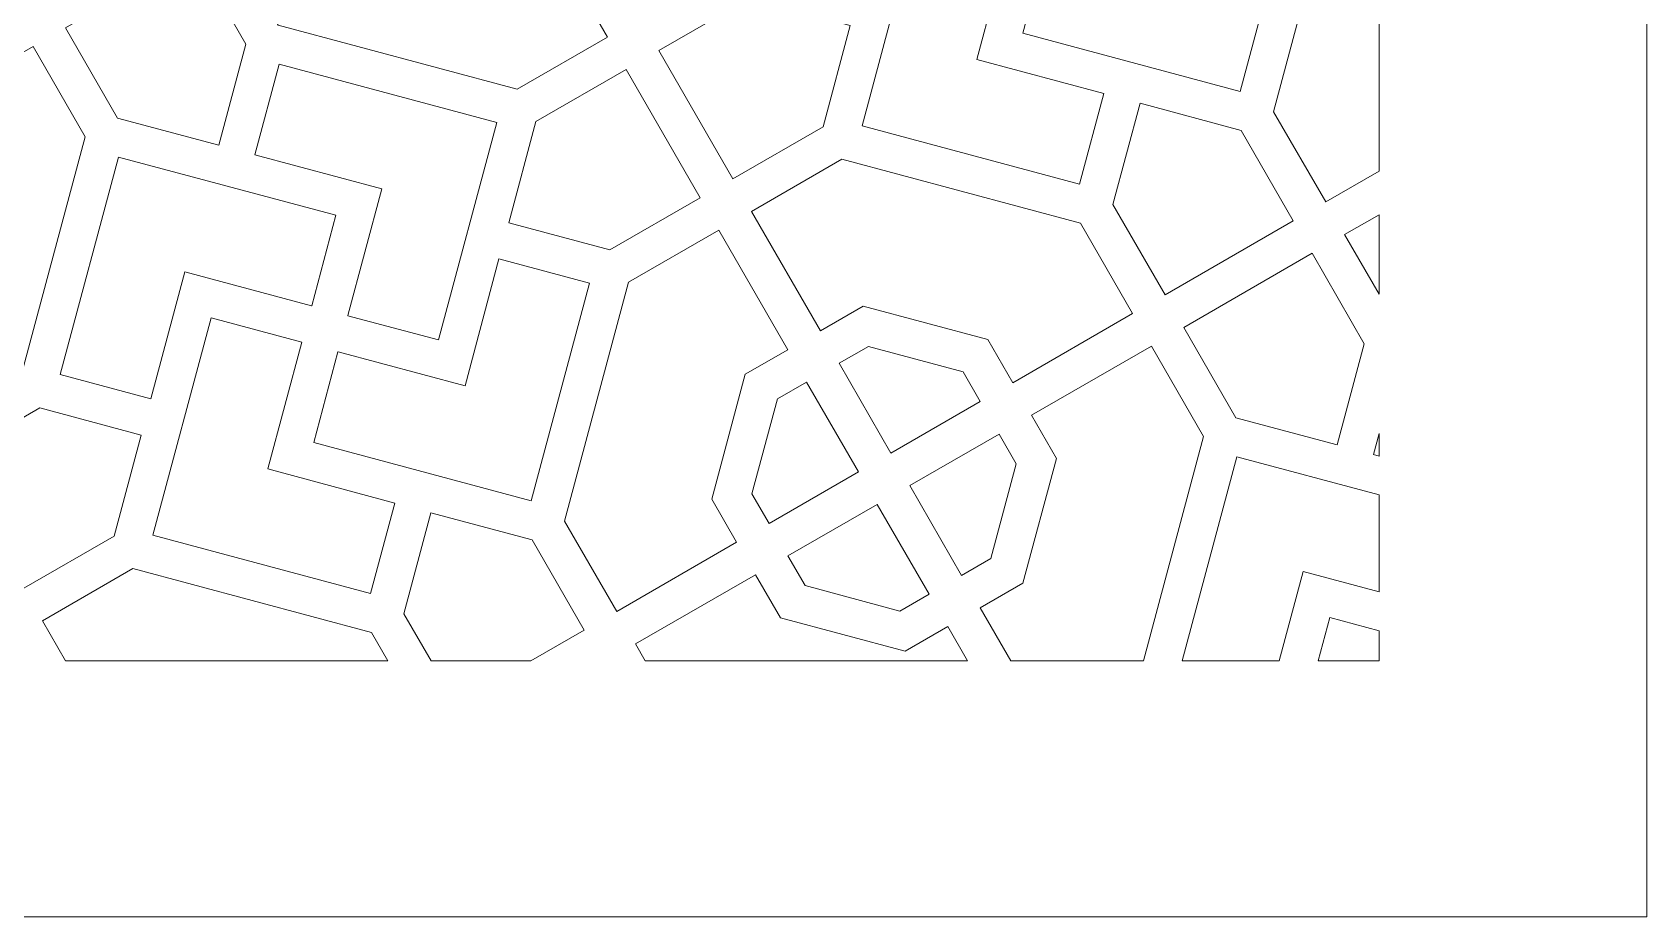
# Model space of a CAD drawing. Header units: centimetres. Extents: x 1.9 to 18.1, y -9.5 to 9.5.
# Drawn here: x 14.469 to 18.098, y -9.5 to -7.512 of the extents above; entities that cross this region are included whole.
import ezdxf

# ---------------------------------------------------------------- set-up
doc = ezdxf.new("R2010")
doc.units = ezdxf.units.CM
doc.header["$MEASUREMENT"] = 0
doc.layers.add('layer 1', color=7, linetype='Continuous')

msp = doc.modelspace()

# ---------------------------------------------------------------- linework, layer by layer
at = {"layer": 'layer 1', "color": 7, "lineweight": 9}
for points, knots in [([(1.85394, -0.05571), (1.85394, -0.05571), (18.09811, -0.05571), (18.09811, -0.05571), (18.09811, -0.05571), (18.09811, -0.05571), (18.09811, -9.49999), (18.09811, -9.49999), (18.09811, -9.49999), (18.09811, -9.49999), (1.85394, -9.49999), (1.85394, -9.49999), (1.85394, -9.49999), (1.85394, -9.49999), (1.85394, -0.05571), (1.85394, -0.05571)], [0, 0, 0, 0, 0.2, 0.2, 0.2, 0.2, 0.4, 0.4, 0.4, 0.4, 0.6, 0.6, 0.6, 0.6, 1, 1, 1, 1]), ([(16.75072, -7.31034), (16.75072, -7.31034), (16.7507, -7.31043), (16.7507, -7.31043), (16.7507, -7.31043), (16.7507, -7.31043), (16.75022, -7.31031), (16.75022, -7.31031), (16.75022, -7.31031), (16.75022, -7.31031), (16.69562, -7.51409), (16.69562, -7.51409), (16.69562, -7.51409), (16.69562, -7.51409), (17.18459, -7.64511), (17.18459, -7.64511), (17.18459, -7.64511), (17.18459, -7.64511), (17.31561, -7.15615), (17.31561, -7.15615), (17.31561, -7.15615), (17.31561, -7.15615), (17.11209, -7.10161), (17.11209, -7.10161), (17.11209, -7.10161), (17.11209, -7.10161), (17.0357, -7.3867), (17.0357, -7.3867), (17.0357, -7.3867), (17.0357, -7.3867), (16.75072, -7.31034), (16.75072, -7.31034)], [0, 0, 0, 0, 0.1111111, 0.1111111, 0.1111111, 0.1111111, 0.2222222, 0.2222222, 0.2222222, 0.2222222, 0.3333333, 0.3333333, 0.3333333, 0.3333333, 0.4444444, 0.4444444, 0.4444444, 0.4444444, 0.5555556, 0.5555556, 0.5555556, 0.5555556, 0.6666667, 0.6666667, 0.6666667, 0.6666667, 0.7777778, 0.7777778, 0.7777778, 0.7777778, 1, 1, 1, 1]), ([(17.49645, -7.10025), (17.49645, -7.10025), (17.40327, -7.15404), (17.40327, -7.15404), (17.40327, -7.15404), (17.40327, -7.15404), (17.25948, -7.69069), (17.25948, -7.69069), (17.25948, -7.69069), (17.25948, -7.69069), (17.37666, -7.89365), (17.37666, -7.89365), (17.37666, -7.89365), (17.37666, -7.89365), (17.49645, -7.82449), (17.49645, -7.82449), (17.49645, -7.82449), (17.49645, -7.82449), (17.49645, -7.10025), (17.49645, -7.10025)], [0, 0, 0, 0, 0.1666667, 0.1666667, 0.1666667, 0.1666667, 0.3333333, 0.3333333, 0.3333333, 0.3333333, 0.5, 0.5, 0.5, 0.5, 0.6666667, 0.6666667, 0.6666667, 0.6666667, 1, 1, 1, 1]), ([(15.23062, -7.23443), (15.23062, -7.23443), (15.17474, -7.13763), (15.17474, -7.13763), (15.17474, -7.13763), (15.17474, -7.13763), (14.90509, -7.29332), (14.90509, -7.29332), (14.90509, -7.29332), (14.90509, -7.29332), (15.02214, -7.49605), (15.02214, -7.49605), (15.02214, -7.49605), (15.02214, -7.49605), (15.55915, -7.63994), (15.55915, -7.63994), (15.55915, -7.63994), (15.55915, -7.63994), (15.76196, -7.52284), (15.76196, -7.52284), (15.76196, -7.52284), (15.76196, -7.52284), (15.60685, -7.25419), (15.60685, -7.25419), (15.60685, -7.25419), (15.60685, -7.25419), (15.51098, -7.30955), (15.51098, -7.30955), (15.51098, -7.30955), (15.51098, -7.30955), (15.23062, -7.23443), (15.23062, -7.23443)], [0, 0, 0, 0, 0.1111111, 0.1111111, 0.1111111, 0.1111111, 0.2222222, 0.2222222, 0.2222222, 0.2222222, 0.3333333, 0.3333333, 0.3333333, 0.3333333, 0.4444444, 0.4444444, 0.4444444, 0.4444444, 0.5555556, 0.5555556, 0.5555556, 0.5555556, 0.6666667, 0.6666667, 0.6666667, 0.6666667, 0.7777778, 0.7777778, 0.7777778, 0.7777778, 1, 1, 1, 1]), ([(16.66903, -7.28825), (16.66903, -7.28825), (16.46539, -7.23368), (16.46539, -7.23368), (16.46539, -7.23368), (16.46539, -7.23368), (16.33437, -7.72265), (16.33437, -7.72265), (16.33437, -7.72265), (16.33437, -7.72265), (16.82334, -7.85367), (16.82334, -7.85367), (16.82334, -7.85367), (16.82334, -7.85367), (16.87791, -7.65004), (16.87791, -7.65004), (16.87791, -7.65004), (16.87791, -7.65004), (16.59257, -7.57358), (16.59257, -7.57358), (16.59257, -7.57358), (16.59257, -7.57358), (16.66903, -7.28825), (16.66903, -7.28825)], [0, 0, 0, 0, 0.1428571, 0.1428571, 0.1428571, 0.1428571, 0.2857143, 0.2857143, 0.2857143, 0.2857143, 0.4285714, 0.4285714, 0.4285714, 0.4285714, 0.5714286, 0.5714286, 0.5714286, 0.5714286, 0.7142857, 0.7142857, 0.7142857, 0.7142857, 1, 1, 1, 1]), ([(14.88863, -7.76589), (14.88863, -7.76589), (14.94954, -7.53858), (14.94954, -7.53858), (14.94954, -7.53858), (14.94954, -7.53858), (14.83222, -7.33539), (14.83222, -7.33539), (14.83222, -7.33539), (14.83222, -7.33539), (14.54384, -7.50188), (14.54384, -7.50188), (14.54384, -7.50188), (14.54384, -7.50188), (14.66107, -7.70492), (14.66107, -7.70492), (14.66107, -7.70492), (14.66107, -7.70492), (14.88863, -7.76589), (14.88863, -7.76589)], [0, 0, 0, 0, 0.1666667, 0.1666667, 0.1666667, 0.1666667, 0.3333333, 0.3333333, 0.3333333, 0.3333333, 0.5, 0.5, 0.5, 0.5, 0.6666667, 0.6666667, 0.6666667, 0.6666667, 1, 1, 1, 1]), ([(16.04378, -7.8418), (16.04378, -7.8418), (16.24675, -7.72461), (16.24675, -7.72461), (16.24675, -7.72461), (16.24675, -7.72461), (16.30767, -7.49723), (16.30767, -7.49723), (16.30767, -7.49723), (16.30767, -7.49723), (16.08018, -7.43628), (16.08018, -7.43628), (16.08018, -7.43628), (16.08018, -7.43628), (15.87728, -7.55342), (15.87728, -7.55342), (15.87728, -7.55342), (15.87728, -7.55342), (16.04378, -7.8418), (16.04378, -7.8418)], [0, 0, 0, 0, 0.1666667, 0.1666667, 0.1666667, 0.1666667, 0.3333333, 0.3333333, 0.3333333, 0.3333333, 0.5, 0.5, 0.5, 0.5, 0.6666667, 0.6666667, 0.6666667, 0.6666667, 1, 1, 1, 1]), ([(14.25738, -7.79633), (14.25738, -7.79633), (14.18225, -8.07668), (14.18225, -8.07668), (14.18225, -8.07668), (14.18225, -8.07668), (14.08638, -8.13204), (14.08638, -8.13204), (14.08638, -8.13204), (14.08638, -8.13204), (14.24148, -8.40069), (14.24148, -8.40069), (14.24148, -8.40069), (14.24148, -8.40069), (14.4443, -8.28359), (14.4443, -8.28359), (14.4443, -8.28359), (14.4443, -8.28359), (14.58812, -7.74684), (14.58812, -7.74684), (14.58812, -7.74684), (14.58812, -7.74684), (14.47098, -7.54395), (14.47098, -7.54395), (14.47098, -7.54395), (14.47098, -7.54395), (14.20149, -7.69954), (14.20149, -7.69954), (14.20149, -7.69954), (14.20149, -7.69954), (14.25738, -7.79633), (14.25738, -7.79633)], [0, 0, 0, 0, 0.1111111, 0.1111111, 0.1111111, 0.1111111, 0.2222222, 0.2222222, 0.2222222, 0.2222222, 0.3333333, 0.3333333, 0.3333333, 0.3333333, 0.4444444, 0.4444444, 0.4444444, 0.4444444, 0.5555556, 0.5555556, 0.5555556, 0.5555556, 0.6666667, 0.6666667, 0.6666667, 0.6666667, 0.7777778, 0.7777778, 0.7777778, 0.7777778, 1, 1, 1, 1]), ([(15.17869, -8.14887), (15.17869, -8.14887), (15.1788, -8.1489), (15.1788, -8.1489), (15.1788, -8.1489), (15.1788, -8.1489), (15.17872, -8.14919), (15.17872, -8.14919), (15.17872, -8.14919), (15.17872, -8.14919), (15.38248, -8.20379), (15.38248, -8.20379), (15.38248, -8.20379), (15.38248, -8.20379), (15.5135, -7.71482), (15.5135, -7.71482), (15.5135, -7.71482), (15.5135, -7.71482), (15.02453, -7.5838), (15.02453, -7.5838), (15.02453, -7.5838), (15.02453, -7.5838), (14.9699, -7.78766), (14.9699, -7.78766), (14.9699, -7.78766), (14.9699, -7.78766), (15.255, -7.86406), (15.255, -7.86406), (15.255, -7.86406), (15.255, -7.86406), (15.17869, -8.14887), (15.17869, -8.14887)], [0, 0, 0, 0, 0.1111111, 0.1111111, 0.1111111, 0.1111111, 0.2222222, 0.2222222, 0.2222222, 0.2222222, 0.3333333, 0.3333333, 0.3333333, 0.3333333, 0.4444444, 0.4444444, 0.4444444, 0.4444444, 0.5555556, 0.5555556, 0.5555556, 0.5555556, 0.6666667, 0.6666667, 0.6666667, 0.6666667, 0.7777778, 0.7777778, 0.7777778, 0.7777778, 1, 1, 1, 1]), ([(15.80403, -7.59571), (15.80403, -7.59571), (15.60113, -7.71286), (15.60113, -7.71286), (15.60113, -7.71286), (15.60113, -7.71286), (15.54014, -7.94047), (15.54014, -7.94047), (15.54014, -7.94047), (15.54014, -7.94047), (15.76739, -8.00137), (15.76739, -8.00137), (15.76739, -8.00137), (15.76739, -8.00137), (15.97053, -7.88409), (15.97053, -7.88409), (15.97053, -7.88409), (15.97053, -7.88409), (15.80403, -7.59571), (15.80403, -7.59571)], [0, 0, 0, 0, 0.1666667, 0.1666667, 0.1666667, 0.1666667, 0.3333333, 0.3333333, 0.3333333, 0.3333333, 0.5, 0.5, 0.5, 0.5, 0.6666667, 0.6666667, 0.6666667, 0.6666667, 1, 1, 1, 1]), ([(17.3038, -7.93572), (17.3038, -7.93572), (17.18662, -7.73276), (17.18662, -7.73276), (17.18662, -7.73276), (17.18662, -7.73276), (16.95918, -7.67182), (16.95918, -7.67182), (16.95918, -7.67182), (16.95918, -7.67182), (16.89824, -7.89925), (16.89824, -7.89925), (16.89824, -7.89925), (16.89824, -7.89925), (17.01542, -8.10222), (17.01542, -8.10222), (17.01542, -8.10222), (17.01542, -8.10222), (17.3038, -7.93572), (17.3038, -7.93572)], [0, 0, 0, 0, 0.1666667, 0.1666667, 0.1666667, 0.1666667, 0.3333333, 0.3333333, 0.3333333, 0.3333333, 0.5, 0.5, 0.5, 0.5, 0.6666667, 0.6666667, 0.6666667, 0.6666667, 1, 1, 1, 1]), ([(15.09716, -8.12708), (15.09716, -8.12708), (15.09741, -8.12714), (15.09741, -8.12714), (15.09741, -8.12714), (15.09741, -8.12714), (15.15195, -7.92356), (15.15195, -7.92356), (15.15195, -7.92356), (15.15195, -7.92356), (14.66299, -7.79254), (14.66299, -7.79254), (14.66299, -7.79254), (14.66299, -7.79254), (14.53196, -8.28151), (14.53196, -8.28151), (14.53196, -8.28151), (14.53196, -8.28151), (14.73572, -8.3361), (14.73572, -8.3361), (14.73572, -8.3361), (14.73572, -8.3361), (14.81217, -8.05077), (14.81217, -8.05077), (14.81217, -8.05077), (14.81217, -8.05077), (15.09715, -8.12713), (15.09715, -8.12713), (15.09715, -8.12713), (15.09715, -8.12713), (15.09716, -8.12708), (15.09716, -8.12708)], [0, 0, 0, 0, 0.1111111, 0.1111111, 0.1111111, 0.1111111, 0.2222222, 0.2222222, 0.2222222, 0.2222222, 0.3333333, 0.3333333, 0.3333333, 0.3333333, 0.4444444, 0.4444444, 0.4444444, 0.4444444, 0.5555556, 0.5555556, 0.5555556, 0.5555556, 0.6666667, 0.6666667, 0.6666667, 0.6666667, 0.7777778, 0.7777778, 0.7777778, 0.7777778, 1, 1, 1, 1]), ([(16.61718, -8.20308), (16.61718, -8.20308), (16.67307, -8.29987), (16.67307, -8.29987), (16.67307, -8.29987), (16.67307, -8.29987), (16.94255, -8.14429), (16.94255, -8.14429), (16.94255, -8.14429), (16.94255, -8.14429), (16.82537, -7.94132), (16.82537, -7.94132), (16.82537, -7.94132), (16.82537, -7.94132), (16.28873, -7.79753), (16.28873, -7.79753), (16.28873, -7.79753), (16.28873, -7.79753), (16.08585, -7.91466), (16.08585, -7.91466), (16.08585, -7.91466), (16.08585, -7.91466), (16.24095, -8.18332), (16.24095, -8.18332), (16.24095, -8.18332), (16.24095, -8.18332), (16.33683, -8.12796), (16.33683, -8.12796), (16.33683, -8.12796), (16.33683, -8.12796), (16.61718, -8.20308), (16.61718, -8.20308)], [0, 0, 0, 0, 0.1111111, 0.1111111, 0.1111111, 0.1111111, 0.2222222, 0.2222222, 0.2222222, 0.2222222, 0.3333333, 0.3333333, 0.3333333, 0.3333333, 0.4444444, 0.4444444, 0.4444444, 0.4444444, 0.5555556, 0.5555556, 0.5555556, 0.5555556, 0.6666667, 0.6666667, 0.6666667, 0.6666667, 0.7777778, 0.7777778, 0.7777778, 0.7777778, 1, 1, 1, 1]), ([(17.49645, -7.92216), (17.49645, -7.92216), (17.41896, -7.9669), (17.41896, -7.9669), (17.41896, -7.9669), (17.41896, -7.9669), (17.49645, -8.10113), (17.49645, -8.10113), (17.49645, -8.10113), (17.49645, -8.10113), (17.49645, -7.92216), (17.49645, -7.92216)], [0, 0, 0, 0, 0.25, 0.25, 0.25, 0.25, 0.5, 0.5, 0.5, 0.5, 1, 1, 1, 1]), ([(15.99671, -8.56132), (15.99671, -8.56132), (16.07183, -8.28096), (16.07183, -8.28096), (16.07183, -8.28096), (16.07183, -8.28096), (16.1677, -8.22561), (16.1677, -8.22561), (16.1677, -8.22561), (16.1677, -8.22561), (16.01259, -7.95695), (16.01259, -7.95695), (16.01259, -7.95695), (16.01259, -7.95695), (15.80954, -8.07418), (15.80954, -8.07418), (15.80954, -8.07418), (15.80954, -8.07418), (15.66575, -8.61082), (15.66575, -8.61082), (15.66575, -8.61082), (15.66575, -8.61082), (15.78294, -8.81379), (15.78294, -8.81379), (15.78294, -8.81379), (15.78294, -8.81379), (16.05259, -8.65811), (16.05259, -8.65811), (16.05259, -8.65811), (16.05259, -8.65811), (15.99671, -8.56132), (15.99671, -8.56132)], [0, 0, 0, 0, 0.1111111, 0.1111111, 0.1111111, 0.1111111, 0.2222222, 0.2222222, 0.2222222, 0.2222222, 0.3333333, 0.3333333, 0.3333333, 0.3333333, 0.4444444, 0.4444444, 0.4444444, 0.4444444, 0.5555556, 0.5555556, 0.5555556, 0.5555556, 0.6666667, 0.6666667, 0.6666667, 0.6666667, 0.7777778, 0.7777778, 0.7777778, 0.7777778, 1, 1, 1, 1]), ([(17.4025, -8.43948), (17.4025, -8.43948), (17.4634, -8.21217), (17.4634, -8.21217), (17.4634, -8.21217), (17.4634, -8.21217), (17.34609, -8.00897), (17.34609, -8.00897), (17.34609, -8.00897), (17.34609, -8.00897), (17.05771, -8.17547), (17.05771, -8.17547), (17.05771, -8.17547), (17.05771, -8.17547), (17.17494, -8.3785), (17.17494, -8.3785), (17.17494, -8.3785), (17.17494, -8.3785), (17.4025, -8.43948), (17.4025, -8.43948)], [0, 0, 0, 0, 0.1666667, 0.1666667, 0.1666667, 0.1666667, 0.3333333, 0.3333333, 0.3333333, 0.3333333, 0.5, 0.5, 0.5, 0.5, 0.6666667, 0.6666667, 0.6666667, 0.6666667, 1, 1, 1, 1]), ([(15.15699, -8.23048), (15.15699, -8.23048), (15.15697, -8.23057), (15.15697, -8.23057), (15.15697, -8.23057), (15.15697, -8.23057), (15.15649, -8.23045), (15.15649, -8.23045), (15.15649, -8.23045), (15.15649, -8.23045), (15.10189, -8.43423), (15.10189, -8.43423), (15.10189, -8.43423), (15.10189, -8.43423), (15.59086, -8.56525), (15.59086, -8.56525), (15.59086, -8.56525), (15.59086, -8.56525), (15.72188, -8.07628), (15.72188, -8.07628), (15.72188, -8.07628), (15.72188, -8.07628), (15.51836, -8.02175), (15.51836, -8.02175), (15.51836, -8.02175), (15.51836, -8.02175), (15.44197, -8.30683), (15.44197, -8.30683), (15.44197, -8.30683), (15.44197, -8.30683), (15.15699, -8.23048), (15.15699, -8.23048)], [0, 0, 0, 0, 0.1111111, 0.1111111, 0.1111111, 0.1111111, 0.2222222, 0.2222222, 0.2222222, 0.2222222, 0.3333333, 0.3333333, 0.3333333, 0.3333333, 0.4444444, 0.4444444, 0.4444444, 0.4444444, 0.5555556, 0.5555556, 0.5555556, 0.5555556, 0.6666667, 0.6666667, 0.6666667, 0.6666667, 0.7777778, 0.7777778, 0.7777778, 0.7777778, 1, 1, 1, 1]), ([(15.0753, -8.20839), (15.0753, -8.20839), (14.87166, -8.15382), (14.87166, -8.15382), (14.87166, -8.15382), (14.87166, -8.15382), (14.74064, -8.64279), (14.74064, -8.64279), (14.74064, -8.64279), (14.74064, -8.64279), (15.22962, -8.77381), (15.22962, -8.77381), (15.22962, -8.77381), (15.22962, -8.77381), (15.28418, -8.57018), (15.28418, -8.57018), (15.28418, -8.57018), (15.28418, -8.57018), (14.99884, -8.49372), (14.99884, -8.49372), (14.99884, -8.49372), (14.99884, -8.49372), (15.0753, -8.20839), (15.0753, -8.20839)], [0, 0, 0, 0, 0.1428571, 0.1428571, 0.1428571, 0.1428571, 0.2857143, 0.2857143, 0.2857143, 0.2857143, 0.4285714, 0.4285714, 0.4285714, 0.4285714, 0.5714286, 0.5714286, 0.5714286, 0.5714286, 0.7142857, 0.7142857, 0.7142857, 0.7142857, 1, 1, 1, 1]), ([(16.6002, -8.34194), (16.6002, -8.34194), (16.56174, -8.27533), (16.56174, -8.27533), (16.56174, -8.27533), (16.56174, -8.27533), (16.34872, -8.21825), (16.34872, -8.21825), (16.34872, -8.21825), (16.34872, -8.21825), (16.28302, -8.25618), (16.28302, -8.25618), (16.28302, -8.25618), (16.28302, -8.25618), (16.39945, -8.45785), (16.39945, -8.45785), (16.39945, -8.45785), (16.39945, -8.45785), (16.6002, -8.34194), (16.6002, -8.34194)], [0, 0, 0, 0, 0.1666667, 0.1666667, 0.1666667, 0.1666667, 0.3333333, 0.3333333, 0.3333333, 0.3333333, 0.5, 0.5, 0.5, 0.5, 0.6666667, 0.6666667, 0.6666667, 0.6666667, 1, 1, 1, 1]), ([(16.96677, -8.92509), (16.96677, -8.92509), (17.10199, -8.42043), (17.10199, -8.42043), (17.10199, -8.42043), (17.10199, -8.42043), (16.98485, -8.21754), (16.98485, -8.21754), (16.98485, -8.21754), (16.98485, -8.21754), (16.71536, -8.37313), (16.71536, -8.37313), (16.71536, -8.37313), (16.71536, -8.37313), (16.77124, -8.46992), (16.77124, -8.46992), (16.77124, -8.46992), (16.77124, -8.46992), (16.69612, -8.75027), (16.69612, -8.75027), (16.69612, -8.75027), (16.69612, -8.75027), (16.60025, -8.80563), (16.60025, -8.80563), (16.60025, -8.80563), (16.60025, -8.80563), (16.66921, -8.92509), (16.66921, -8.92509), (16.66921, -8.92509), (16.66921, -8.92509), (16.96677, -8.92509), (16.96677, -8.92509)], [0, 0, 0, 0, 0.1111111, 0.1111111, 0.1111111, 0.1111111, 0.2222222, 0.2222222, 0.2222222, 0.2222222, 0.3333333, 0.3333333, 0.3333333, 0.3333333, 0.4444444, 0.4444444, 0.4444444, 0.4444444, 0.5555556, 0.5555556, 0.5555556, 0.5555556, 0.6666667, 0.6666667, 0.6666667, 0.6666667, 0.7777778, 0.7777778, 0.7777778, 0.7777778, 1, 1, 1, 1]), ([(16.12545, -8.61604), (16.12545, -8.61604), (16.3262, -8.50014), (16.3262, -8.50014), (16.3262, -8.50014), (16.3262, -8.50014), (16.20977, -8.29847), (16.20977, -8.29847), (16.20977, -8.29847), (16.20977, -8.29847), (16.14408, -8.3364), (16.14408, -8.3364), (16.14408, -8.3364), (16.14408, -8.3364), (16.087, -8.54943), (16.087, -8.54943), (16.087, -8.54943), (16.087, -8.54943), (16.12545, -8.61604), (16.12545, -8.61604)], [0, 0, 0, 0, 0.1666667, 0.1666667, 0.1666667, 0.1666667, 0.3333333, 0.3333333, 0.3333333, 0.3333333, 0.5, 0.5, 0.5, 0.5, 0.6666667, 0.6666667, 0.6666667, 0.6666667, 1, 1, 1, 1]), ([(14.45005, -8.76194), (14.45005, -8.76194), (14.65302, -8.64475), (14.65302, -8.64475), (14.65302, -8.64475), (14.65302, -8.64475), (14.71394, -8.41737), (14.71394, -8.41737), (14.71394, -8.41737), (14.71394, -8.41737), (14.48645, -8.35642), (14.48645, -8.35642), (14.48645, -8.35642), (14.48645, -8.35642), (14.28355, -8.47356), (14.28355, -8.47356), (14.28355, -8.47356), (14.28355, -8.47356), (14.45005, -8.76194), (14.45005, -8.76194)], [0, 0, 0, 0, 0.1666667, 0.1666667, 0.1666667, 0.1666667, 0.3333333, 0.3333333, 0.3333333, 0.3333333, 0.5, 0.5, 0.5, 0.5, 0.6666667, 0.6666667, 0.6666667, 0.6666667, 1, 1, 1, 1]), ([(16.64249, -8.4152), (16.64249, -8.4152), (16.44175, -8.5311), (16.44175, -8.5311), (16.44175, -8.5311), (16.44175, -8.5311), (16.55818, -8.73276), (16.55818, -8.73276), (16.55818, -8.73276), (16.55818, -8.73276), (16.62387, -8.69483), (16.62387, -8.69483), (16.62387, -8.69483), (16.62387, -8.69483), (16.68095, -8.48181), (16.68095, -8.48181), (16.68095, -8.48181), (16.68095, -8.48181), (16.64249, -8.4152), (16.64249, -8.4152)], [0, 0, 0, 0, 0.1666667, 0.1666667, 0.1666667, 0.1666667, 0.3333333, 0.3333333, 0.3333333, 0.3333333, 0.5, 0.5, 0.5, 0.5, 0.6666667, 0.6666667, 0.6666667, 0.6666667, 1, 1, 1, 1]), ([(17.49645, -8.41393), (17.49645, -8.41393), (17.48377, -8.46125), (17.48377, -8.46125), (17.48377, -8.46125), (17.48377, -8.46125), (17.49645, -8.46465), (17.49645, -8.46465), (17.49645, -8.46465), (17.49645, -8.46465), (17.49645, -8.41393), (17.49645, -8.41393)], [0, 0, 0, 0, 0.25, 0.25, 0.25, 0.25, 0.5, 0.5, 0.5, 0.5, 1, 1, 1, 1]), ([(17.49645, -8.55176), (17.49645, -8.55176), (17.17685, -8.46612), (17.17685, -8.46612), (17.17685, -8.46612), (17.17685, -8.46612), (17.05387, -8.92509), (17.05387, -8.92509), (17.05387, -8.92509), (17.05387, -8.92509), (17.27225, -8.92509), (17.27225, -8.92509), (17.27225, -8.92509), (17.27225, -8.92509), (17.32604, -8.72436), (17.32604, -8.72436), (17.32604, -8.72436), (17.32604, -8.72436), (17.49645, -8.77002), (17.49645, -8.77002), (17.49645, -8.77002), (17.49645, -8.77002), (17.49645, -8.55176), (17.49645, -8.55176)], [0, 0, 0, 0, 0.1428571, 0.1428571, 0.1428571, 0.1428571, 0.2857143, 0.2857143, 0.2857143, 0.2857143, 0.4285714, 0.4285714, 0.4285714, 0.4285714, 0.5714286, 0.5714286, 0.5714286, 0.5714286, 0.7142857, 0.7142857, 0.7142857, 0.7142857, 1, 1, 1, 1]), ([(15.59017, -8.92509), (15.59017, -8.92509), (15.71007, -8.85586), (15.71007, -8.85586), (15.71007, -8.85586), (15.71007, -8.85586), (15.59289, -8.6529), (15.59289, -8.6529), (15.59289, -8.6529), (15.59289, -8.6529), (15.36545, -8.59195), (15.36545, -8.59195), (15.36545, -8.59195), (15.36545, -8.59195), (15.30451, -8.81939), (15.30451, -8.81939), (15.30451, -8.81939), (15.30451, -8.81939), (15.36554, -8.92509), (15.36554, -8.92509), (15.36554, -8.92509), (15.36554, -8.92509), (15.59017, -8.92509), (15.59017, -8.92509)], [0, 0, 0, 0, 0.1428571, 0.1428571, 0.1428571, 0.1428571, 0.2857143, 0.2857143, 0.2857143, 0.2857143, 0.4285714, 0.4285714, 0.4285714, 0.4285714, 0.5714286, 0.5714286, 0.5714286, 0.5714286, 0.7142857, 0.7142857, 0.7142857, 0.7142857, 1, 1, 1, 1]), ([(16.16774, -8.68929), (16.16774, -8.68929), (16.2062, -8.7559), (16.2062, -8.7559), (16.2062, -8.7559), (16.2062, -8.7559), (16.41923, -8.81298), (16.41923, -8.81298), (16.41923, -8.81298), (16.41923, -8.81298), (16.48492, -8.77505), (16.48492, -8.77505), (16.48492, -8.77505), (16.48492, -8.77505), (16.36849, -8.57339), (16.36849, -8.57339), (16.36849, -8.57339), (16.36849, -8.57339), (16.16774, -8.68929), (16.16774, -8.68929)], [0, 0, 0, 0, 0.1666667, 0.1666667, 0.1666667, 0.1666667, 0.3333333, 0.3333333, 0.3333333, 0.3333333, 0.5, 0.5, 0.5, 0.5, 0.6666667, 0.6666667, 0.6666667, 0.6666667, 1, 1, 1, 1]), ([(15.26838, -8.92509), (15.26838, -8.92509), (15.23165, -8.86146), (15.23165, -8.86146), (15.23165, -8.86146), (15.23165, -8.86146), (14.695, -8.71767), (14.695, -8.71767), (14.695, -8.71767), (14.695, -8.71767), (14.49212, -8.8348), (14.49212, -8.8348), (14.49212, -8.8348), (14.49212, -8.8348), (14.54424, -8.92509), (14.54424, -8.92509), (14.54424, -8.92509), (14.54424, -8.92509), (15.26838, -8.92509), (15.26838, -8.92509)], [0, 0, 0, 0, 0.1666667, 0.1666667, 0.1666667, 0.1666667, 0.3333333, 0.3333333, 0.3333333, 0.3333333, 0.5, 0.5, 0.5, 0.5, 0.6666667, 0.6666667, 0.6666667, 0.6666667, 1, 1, 1, 1]), ([(16.57155, -8.92509), (16.57155, -8.92509), (16.52699, -8.84792), (16.52699, -8.84792), (16.52699, -8.84792), (16.52699, -8.84792), (16.43112, -8.90327), (16.43112, -8.90327), (16.43112, -8.90327), (16.43112, -8.90327), (16.15076, -8.82815), (16.15076, -8.82815), (16.15076, -8.82815), (16.15076, -8.82815), (16.09488, -8.73136), (16.09488, -8.73136), (16.09488, -8.73136), (16.09488, -8.73136), (15.82523, -8.88704), (15.82523, -8.88704), (15.82523, -8.88704), (15.82523, -8.88704), (15.84719, -8.92509), (15.84719, -8.92509), (15.84719, -8.92509), (15.84719, -8.92509), (16.57155, -8.92509), (16.57155, -8.92509)], [0, 0, 0, 0, 0.125, 0.125, 0.125, 0.125, 0.25, 0.25, 0.25, 0.25, 0.375, 0.375, 0.375, 0.375, 0.5, 0.5, 0.5, 0.5, 0.625, 0.625, 0.625, 0.625, 0.75, 0.75, 0.75, 0.75, 1, 1, 1, 1]), ([(17.49645, -8.85713), (17.49645, -8.85713), (17.38553, -8.82741), (17.38553, -8.82741), (17.38553, -8.82741), (17.38553, -8.82741), (17.35936, -8.92509), (17.35936, -8.92509), (17.35936, -8.92509), (17.35936, -8.92509), (17.49645, -8.92509), (17.49645, -8.92509), (17.49645, -8.92509), (17.49645, -8.92509), (17.49645, -8.85713), (17.49645, -8.85713)], [0, 0, 0, 0, 0.2, 0.2, 0.2, 0.2, 0.4, 0.4, 0.4, 0.4, 0.6, 0.6, 0.6, 0.6, 1, 1, 1, 1])]:
    msp.add_open_spline(points, degree=3, knots=knots, dxfattribs=at)

doc.saveas('drawing.dxf')
